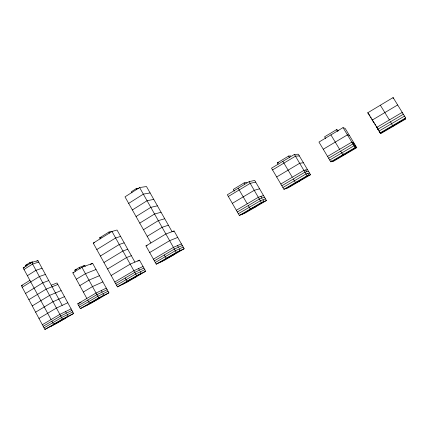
<?xml version="1.0" encoding="UTF-8"?>
<svg xmlns="http://www.w3.org/2000/svg" width="427" height="427" viewBox="0 0 427 427"><rect width="100%" height="100%" fill="white"/><g stroke="black" fill="none" stroke-linecap="round" stroke-linejoin="round"><path stroke-width="0.64" d="M402.133 113.123L402.223 112.37L376.689 127.433L377.116 127.876M405.34 119.192L405.65 117.943L393.107 97.564L367.754 112.781L380.756 133.592L405.34 119.192L404.791 118.3M138.497 188.318L136.16 188.67L131.329 191.75L131.938 192.828M172.081 231.706L146.488 186.53L139.608 187.549L124.994 196.852L150.907 242.952M26.058 266.395L25.503 265.37L29.751 262.68L32.831 261.73L23.181 267.905L51.053 319.577M36.85 261.244L37.907 260.577L62.203 305.364M24.019 269.458L32.607 264.035L38.74 262.109M128.671 203.396L143.333 194.141L150.123 192.945M27.371 275.682L35.985 270.286L42.07 268.252M132.354 209.956L147.069 200.743L153.763 199.372M51.267 285.204L57.015 282.952L73.609 313.487L56.519 323.495L44.883 329.436L21.35 285.668L29.895 280.358M100.233 238.885L99.64 237.818L108.949 232.037L111.479 231.311M22.183 287.222L39.375 276.547L45.411 274.406M111.143 275.484L130.203 264.137L139.49 260.15L145.703 271.262L127.097 282.162L117.452 286.896L93.241 243.107L112.002 231.461L117.025 230.014L134.927 262.109M136.048 216.526L150.811 207.362L157.408 205.809M25.529 293.44L42.775 282.823L48.753 280.571M96.806 249.555L115.626 237.967L120.59 236.409M139.752 223.113L154.558 213.996L161.064 212.262M75.355 271.241L74.778 270.184L79.273 267.441L84.695 265.429L85.267 266.464M83.585 266.101L84.695 265.429M28.876 299.674L46.175 289.111L57.842 284.473M86.846 298.457L72.836 272.837L81.915 267.291L92.616 263.294L108.89 292.826L91.063 303.266L80.372 308.63L77.751 303.827L96.043 293.034L106.307 288.145M100.377 256.019L119.256 244.49L124.166 242.814M143.461 229.71L158.316 220.642L164.731 218.731M90.407 264.639L92.616 263.294M32.233 305.913L49.585 295.409L61.146 290.557M76.326 279.221L85.437 273.707L96.027 269.485M103.958 262.493L122.896 251.028L127.742 249.235M147.182 236.323L162.084 227.303L168.403 225.21M246.993 182.254L244.127 182.884L233.323 189.391L234.311 191.099M278.094 164.187L277.326 162.879L288.657 156.047L290.744 155.919M249.16 181.624L227.345 194.749L239.328 215.448L245.157 213.014L266.443 200.546L254.679 180.424L249.16 181.624L261.361 202.531L266.443 200.546M294.411 154.409L271.508 168.185L283.934 189.294L288.225 187.789L310.53 174.723L298.34 154.211L294.411 154.409L307.072 175.732L310.53 174.723M338.227 130.913L337.698 130.038L336.497 129.659L324.579 136.821L325.646 138.599M35.596 312.169L53.001 301.724L64.461 296.658M79.828 285.62L88.965 280.133L99.448 275.693M107.545 268.978L126.547 257.577L131.335 255.666M145.975 245.909L165.857 233.98L174.083 230.975L184.154 248.744L164.715 260.128L156.223 264.169L145.975 245.909L147.155 245.461M228.338 196.468L250.174 183.364L255.656 182.099M272.543 169.935L295.463 156.175L299.354 155.914M343.046 127.614L318.958 142.074L330.786 161.828L333.375 161.342L356.775 147.635L345.181 128.452L343.046 127.614L355.104 147.571L356.775 147.635M172.946 231.653L174.083 230.975M38.969 318.441L56.428 308.048L67.786 302.764M83.334 292.031L92.499 286.576L102.875 281.911M149.696 252.538L169.642 240.668L177.739 237.423M232.325 203.359L254.236 190.319L259.568 188.793M276.675 176.959L299.674 163.274L303.41 162.74M323.25 149.242L347.423 134.857L349.387 135.418M397.66 104.957L372.216 120.099L374.223 122.875M137.809 261.153L139.49 260.15M42.342 324.717L59.86 314.384L71.112 308.886M114.746 282.001L133.864 270.718L143.04 266.496M153.421 259.178L173.431 247.372L181.4 243.886M236.323 210.26L258.303 197.29L263.491 195.502M280.822 184.005L303.896 170.389L307.477 169.583M327.552 156.431L351.811 142.116L353.604 142.394M43.191 326.292L60.714 315.969L71.944 310.418M78.627 305.428L96.929 294.646L107.166 289.703M115.648 283.629L134.783 272.362L143.926 268.087M154.355 260.838L174.376 249.048L182.318 245.504M237.327 211.989L259.322 199.035L264.473 197.183M281.857 185.766L304.953 172.166L308.491 171.296M328.63 158.23L352.905 143.936L354.661 144.139M403.366 114.228L377.81 129.269L378.605 130.059L377.527 128.297M44.034 327.867L61.573 317.56L72.777 311.95M79.502 307.029L97.82 296.263L108.026 291.262M116.55 285.263L135.701 274.011L144.812 269.672M155.289 262.504L175.326 250.729L183.236 247.121M238.325 213.719L260.342 200.781L265.455 198.865M282.898 187.528L306.01 173.949L309.511 173.01M329.708 160.029L354.004 145.751L355.718 145.89M404.508 116.085L378.93 131.11L379.315 131.473M44.883 329.436L62.433 319.145L73.609 313.487M80.372 308.63L98.706 297.881L108.89 292.826M117.452 286.896L136.619 275.661L145.703 271.262M156.223 264.169L176.276 252.41L184.154 248.744M239.328 215.448L261.361 202.531M283.934 189.294L307.072 175.732M330.786 161.828L355.104 147.571M380.051 132.946L405.65 117.943M50.797 326.42L68.117 316.268L67.274 314.71M85.811 305.903L103.884 295.308L103.014 293.723M122.357 284.489L141.241 273.424L140.339 271.802M160.547 262.109L180.285 250.542L179.356 248.893M242.296 214.205L263.95 201.517L262.947 199.804M286.122 188.526L308.833 175.219L307.798 173.469M405.49 118.578L380.414 133.277L379.587 131.927M65.021 318.515L53.61 324.323L51.907 321.157M99.929 298.073L89.489 303.287L87.727 300.069M136.346 276.744L126.979 281.308L125.159 278.03M77.751 303.827L81.039 302.236M174.381 254.465L166.194 258.319L164.31 254.978M255.736 206.817L250.275 209.027L248.258 205.552M72.836 272.837L74.052 272.373M74.778 270.184L76.604 269.501M21.35 285.668L22.604 285.215M299.311 181.294L295.431 182.553L293.333 179.009M23.181 267.905L24.43 267.51M25.503 265.37L27.371 264.788M37.907 260.577L31.758 262.477L62.433 319.145M93.241 243.107L94.42 242.744M99.64 237.818L101.199 237.359M277.326 162.879L278.468 162.751M345.005 154.531L342.87 154.745L340.693 151.126M367.754 112.781L368.549 113.737M380.35 105.218L389.371 119.95M390.502 121.796L392.973 126.44L392.429 125.549M368.944 114.217L369.931 115.84M370.593 116.923L371.25 118.001M371.912 119.085L372.574 120.168M374.885 123.958L375.546 125.042M376.208 126.125L377.196 127.753M379.683 131.826L380.756 133.592M377.393 128.324L378.215 129.675M352.723 142.26L353.802 144.038M354.88 145.82L355.958 147.603L332.105 161.582L331.576 160.701M336.497 129.659L337.576 131.441M343.425 153.752L343.959 154.638M330.925 134.889L339.604 149.317M305.721 169.978L306.757 171.723M288.657 156.047L289.698 157.798M282.887 161.337L292.287 177.237M260.945 196.383L261.948 198.091M244.127 182.884L244.788 184.026M238.186 188.227L247.249 203.812M177.488 245.594L178.422 247.244M139.608 187.549L176.276 252.41M136.16 188.67L136.773 189.753M138.529 268.567L139.432 270.184M112.002 231.461L136.619 275.661M108.949 232.037L109.542 233.105M101.263 290.547L102.138 292.132M81.915 267.291L98.706 297.881M79.273 267.441L80.137 269.021M65.582 311.587L66.425 313.151M29.751 262.68L30.306 263.705M393.107 97.564L393.203 98.594"/></g></svg>
